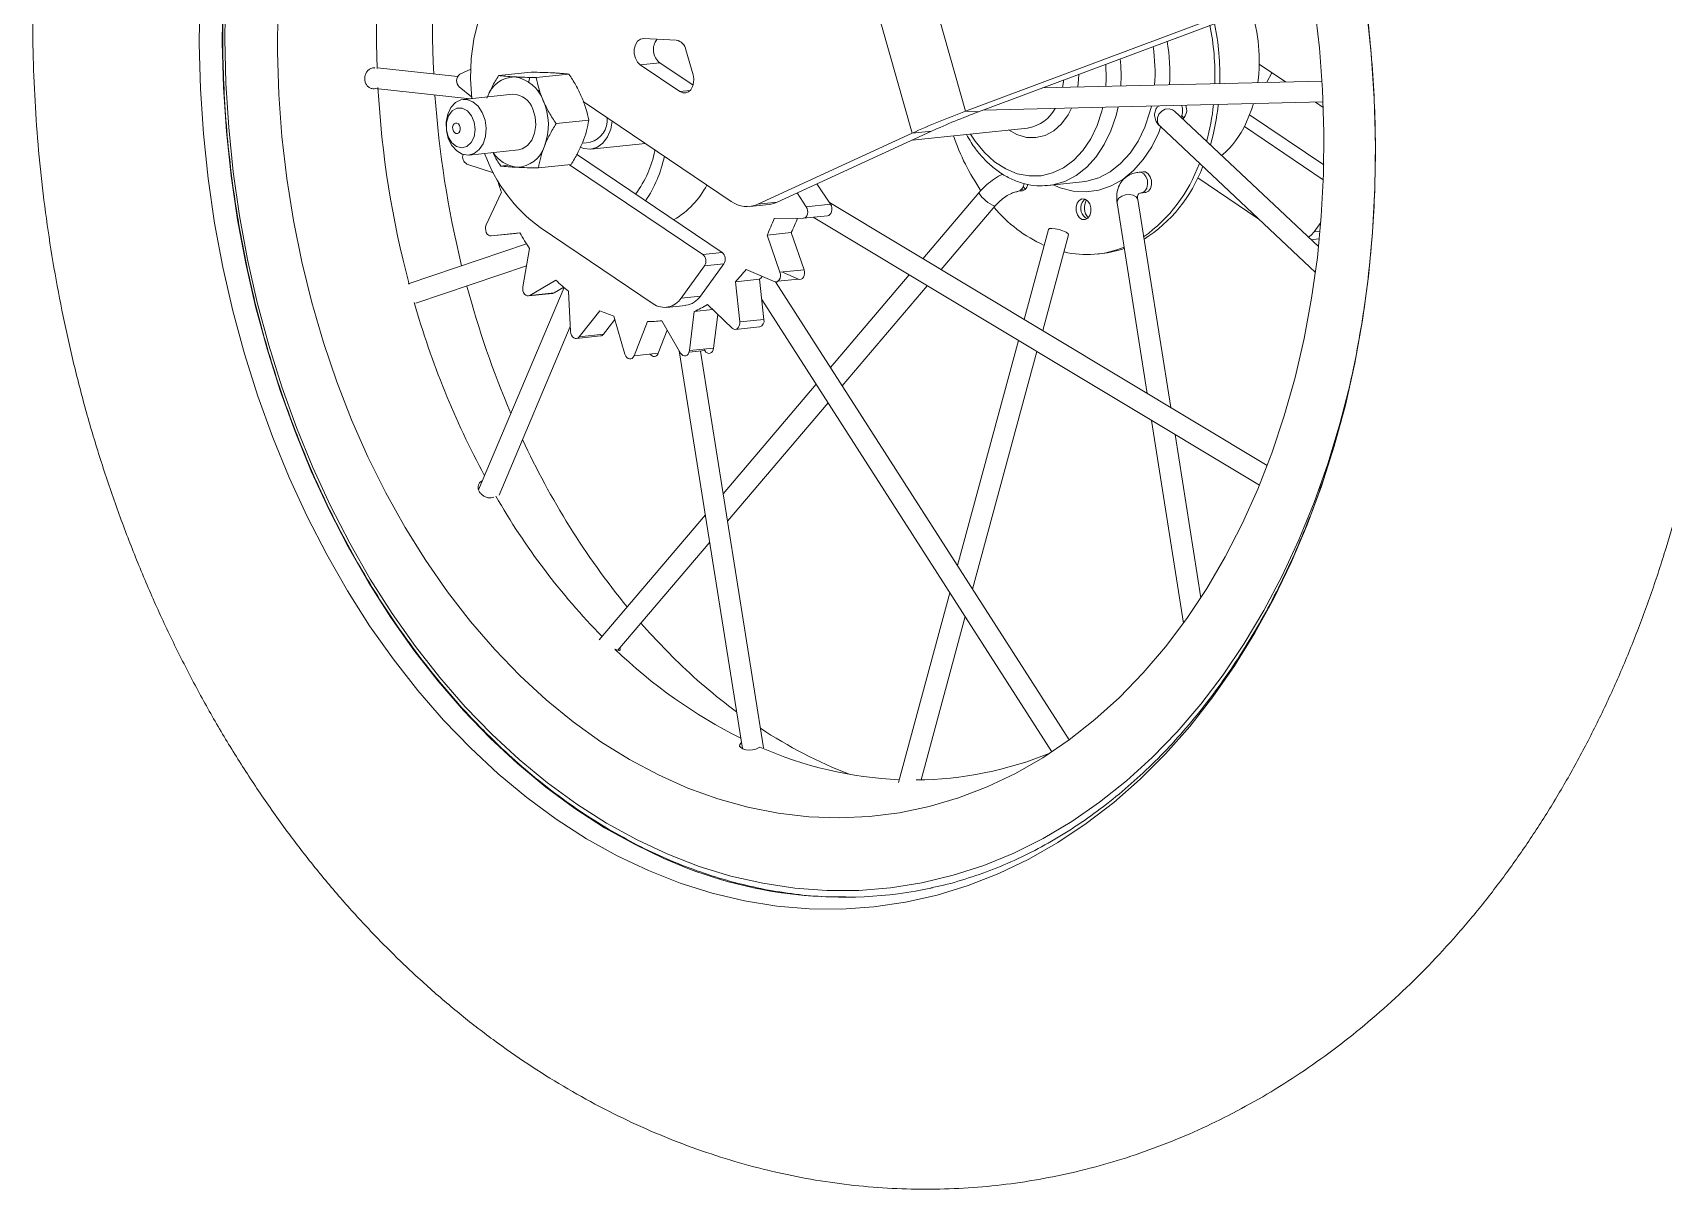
# Model space of a CAD drawing. Header units: millimetres. Extents: x -696 to 165, y -344 to 645.
# Drawn here: x -696.1 to -462.4, y -247.3 to -81.5 of the extents above; entities that cross this region are included whole.
import ezdxf

# ---------------------------------------------------------------- set-up
doc = ezdxf.new("R2010")
doc.units = ezdxf.units.MM

msp = doc.modelspace()

# ---------------------------------------------------------------- linework, layer by layer
at = {"color": 7, "linetype": 'Continuous', "lineweight": 15}
for p, q in [((-458.94, -54.05), (-562.4, -92.78)), ((-457.07, -54.13), (-560.53, -92.86)), ((-572.59, -56.85), (-562.4, -92.78)), ((-580.25, -60.01), (-570.07, -95.94)), ((-603.85, -82.6), (-608.5, -82.37)), ((-601.45, -87.57), (-602.47, -83.98)), ((-606.23, -85.85), (-609.01, -86.14)), ((-609.01, -86.14), (-603.34, -89.97)), ((-601.45, -89.07), (-606.23, -85.85)), ((-516.56, -88.58), (-520.3, -86.05)), ((-635.2, -87.79), (-646.68, -86.54)), ((-634.9, -87.48), (-633.32, -86.74)), ((-624.65, -87.19), (-629.33, -87.68)), ((-619.25, -87.46), (-623.94, -87.95)), ((-511.32, -88.45), (-551.36, -89.43)), ((-646.95, -89.53), (-633.4, -91)), ((-634.96, -89.28), (-633.2, -90.72)), ((-627.29, -90.36), (-634.4, -91.1)), ((-623.39, -89.95), (-623.65, -89.97)), ((-617.19, -91.4), (-595.98, -105.7)), ((-560.53, -92.86), (-562.4, -92.78)), ((-559.94, -92.64), (-511.16, -91.45)), ((-511.81, -112.19), (-532.47, -92.75)), ((-532.47, -92.75), (-532.47, -92.76)), ((-511.07, -100.47), (-521.68, -93.32)), ((-511.13, -92.24), (-512.26, -91.47)), ((-616.39, -94.07), (-621.08, -94.56)), ((-589.38, -105.81), (-567.29, -95.64)), ((-567.29, -95.64), (-570.07, -95.94)), ((-570.06, -96.92), (-553.53, -95.19)), ((-534.53, -94.94), (-512.25, -115.89)), ((-522.43, -94.98), (-511.13, -102.6)), ((-617.32, -97.36), (-616.19, -97.24)), ((-616.09, -98.23), (-608.28, -97.41)), ((-592.16, -106.1), (-570.07, -95.94)), ((-633.87, -100.35), (-630.07, -101.61)), ((-633.56, -99.06), (-626.46, -98.31)), ((-618.93, -100.42), (-623.61, -100.91)), ((-600.06, -113.31), (-619.16, -100.44)), ((-597.28, -113.02), (-618.16, -98.95)), ((-627.95, -100.52), (-629.01, -100.64)), ((-536.96, -101.45), (-537.53, -101.51)), ((-520.49, -108.15), (-529.13, -102.32)), ((-631.1, -109.08), (-628.92, -104.4)), ((-560.49, -104.47), (-568.52, -113.92)), ((-550.55, -103.42), (-545.69, -102.91)), ((-537.21, -104.5), (-536.65, -104.44)), ((-537.21, -104.5), (-537.18, -104.49)), ((-593.31, -106.42), (-590.53, -106.13)), ((-589.38, -105.81), (-592.16, -106.1)), ((-519.16, -143.56), (-581.91, -105.87)), ((-565.91, -115.48), (-558.21, -106.41)), ((-540.68, -105.91), (-536.35, -133.24)), ((-533, -135.25), (-537.71, -105.45)), ((-537.71, -105.46), (-537.71, -105.45)), ((-623.38, -109.45), (-607.17, -120.37)), ((-585.64, -108.12), (-582.16, -107.76)), ((-584.24, -107.97), (-520.28, -146.39)), ((-550.52, -109.72), (-554.02, -122.63)), ((-511.49, -108.72), (-512.45, -110.05)), ((-625.32, -111.79), (-642.29, -117.5)), ((-630.38, -110.66), (-626.26, -110.22)), ((-626.9, -110.29), (-626.26, -110.23)), ((-587.38, -110.17), (-590.85, -110.54)), ((-589, -115.87), (-590.85, -110.54)), ((-585.53, -115.51), (-587.38, -110.17)), ((-551.34, -124.23), (-547.62, -110.5)), ((-512.87, -111.2), (-511.78, -111.08)), ((-511.7, -111.07), (-511.78, -111.08)), ((-625.85, -117.96), (-624.87, -112.47)), ((-543.55, -113.25), (-542.86, -113.17)), ((-641.19, -120.3), (-625.32, -114.96)), ((-603.16, -119.57), (-599.82, -114.93)), ((-600.38, -119.28), (-597.04, -114.64)), ((-591.91, -116.86), (-595.38, -117.22)), ((-589.82, -117.2), (-593.86, -115.45)), ((-591.3, -122.61), (-591.91, -116.86)), ((-586.34, -116.84), (-588.65, -115.84)), ((-570.49, -116.23), (-581.77, -129.52)), ((-619.94, -118.06), (-632.18, -147.04)), ((-625.05, -119.26), (-621.58, -118.89)), ((-624.84, -119.19), (-621.11, -117)), ((-624.84, -119.19), (-621.36, -118.82)), ((-621.36, -118.82), (-619.99, -118.02)), ((-619, -124.35), (-619.32, -118.58)), ((-594.77, -122.97), (-595.38, -117.22)), ((-547.55, -182.87), (-589.64, -117.25)), ((-580.08, -132.16), (-567.88, -117.8)), ((-617.78, -125.1), (-614.81, -121.37)), ((-605.27, -120.89), (-602.49, -120.6)), ((-600.38, -119.28), (-603.16, -119.57)), ((-601.98, -127.09), (-601.28, -121.49)), ((-595.86, -123.86), (-599.4, -120.5)), ((-591.6, -119.75), (-550.02, -184.58)), ((-629.25, -147.8), (-619.04, -123.63)), ((-614.31, -124.74), (-612.64, -122.65)), ((-611.21, -127.62), (-612.79, -122.14)), ((-609.9, -127.83), (-607.98, -122.92)), ((-606.2, -122.83), (-605.93, -122.81)), ((-603.23, -127.45), (-605.93, -122.8)), ((-598.5, -126.73), (-597.91, -121.92)), ((-595.38, -124.04), (-591.91, -123.68)), ((-594.77, -122.97), (-591.3, -122.61)), ((-618.18, -125.34), (-614.7, -124.97)), ((-617.78, -125.1), (-614.31, -124.74)), ((-606.43, -127.46), (-605.14, -124.17)), ((-554.83, -125.64), (-563.57, -157.89)), ((-603.42, -127.13), (-594.37, -184.13)), ((-591.36, -184), (-600.38, -127.15)), ((-599.76, -127.08), (-599.88, -126.87)), ((-561.39, -161.3), (-552.16, -127.24)), ((-583.8, -131.91), (-597.13, -147.61)), ((-596.51, -151.52), (-582.11, -134.55)), ((-535.74, -137.1), (-531.14, -166.13)), ((-528.68, -162.52), (-532.38, -139.12)), ((-599.69, -150.62), (-614.91, -168.54)), ((-612.23, -170.02), (-599.07, -154.53)), ((-564.63, -161.8), (-572, -189)), ((-568.78, -188.61), (-562.44, -165.21))]:
    msp.add_line(p, q, dxfattribs=at)
at = {"color": 144, "linetype": 'Continuous', "lineweight": 0}
for p, q in [((-625.05, -88.7), (-624.84, -87.92)), ((-518.49, -87.27), (-519.21, -88.64)), ((-623.67, -89.94), (-623.46, -89.73)), ((-607.01, -98.27), (-606.93, -98.44)), ((-585.23, -106.48), (-586.53, -104.5)), ((-581.75, -106.12), (-583.69, -103.19)), ((-554.33, -103.93), (-554.03, -104.11)), ((-553.84, -103.96), (-554.12, -103.56)), ((-585.23, -106.48), (-581.75, -106.12)), ((-585.68, -108.12), (-589.83, -108.16)), ((-630.38, -110.66), (-626.9, -110.29)), ((-597.28, -113.02), (-600.06, -113.31)), ((-597.04, -114.64), (-599.82, -114.93)), ((-586.34, -116.84), (-589.28, -117.15)), ((-589, -115.87), (-585.53, -115.51)), ((-598.65, -121.21), (-601.28, -121.49)), ((-609.9, -127.83), (-606.43, -127.46)), ((-599.76, -127.08), (-602.03, -127.32)), ((-601.98, -127.09), (-598.5, -126.73))]:
    msp.add_line(p, q, dxfattribs=at)
at = {"color": 8, "linetype": 'Continuous', "lineweight": 15}
for p, q in [((-603.34, -89.97), (-601.87, -89.81)), ((-512.45, -110.05), (-511.59, -109.96))]:
    msp.add_line(p, q, dxfattribs=at)
at = {"color": 7, "linetype": 'Continuous', "lineweight": 15, "flags": 128}
for points in [[(-617.71, -66.97), (-619.79, -67.05), (-621.83, -67.51), (-623.78, -68.33), (-625.63, -69.5), (-627.33, -71), (-628.87, -72.81), (-630.21, -74.89), (-631.33, -77.22), (-632.22, -79.75), (-632.86, -82.44), (-633.23, -85.24), (-633.34, -88.12), (-633.17, -91.02), (-633.17, -91.02)], [(-660.96, -78.29), (-661.01, -84.32), (-660.82, -90.37), (-660.37, -96.42), (-659.67, -102.44), (-658.72, -108.43), (-657.53, -114.35), (-656.09, -120.19), (-654.42, -125.92), (-652.51, -131.54), (-650.38, -137.01), (-648.04, -142.33), (-645.48, -147.47), (-642.72, -152.42), (-639.77, -157.15), (-636.64, -161.66), (-633.34, -165.92), (-629.87, -169.93), (-626.26, -173.67)], [(-626.26, -173.67), (-622.51, -177.12), (-618.64, -180.28), (-614.66, -183.14), (-610.58, -185.68), (-606.42, -187.9), (-602.19, -189.78), (-597.9, -191.33), (-593.58, -192.54), (-589.23, -193.39), (-584.86, -193.9), (-580.51, -194.06), (-576.17, -193.87), (-571.86, -193.32), (-567.6, -192.43), (-563.41, -191.18), (-559.29, -189.6), (-555.26, -187.68), (-551.34, -185.43), (-547.53, -182.85), (-543.85, -179.97), (-540.32, -176.78), (-536.94, -173.29), (-533.73, -169.52), (-530.69, -165.49), (-527.84, -161.2), (-525.19, -156.66), (-522.74, -151.91), (-520.51, -146.94), (-518.5, -141.78), (-516.72, -136.45), (-515.17, -130.96), (-513.86, -125.33), (-512.8, -119.58), (-511.98, -113.73), (-511.42, -107.8), (-511.11, -101.81), (-511.05, -95.78), (-511.24, -89.73), (-511.69, -83.69), (-512.39, -77.66)], [(-609.01, -86.14), (-609.42, -85.74), (-609.72, -85.19), (-609.87, -84.54), (-609.87, -83.87), (-609.7, -83.25), (-609.39, -82.76), (-608.98, -82.46), (-608.5, -82.37)], [(-601.45, -87.57), (-601.35, -88.14), (-601.38, -88.72), (-601.52, -89.26), (-601.77, -89.7), (-602.11, -90.01), (-602.51, -90.16), (-602.93, -90.15), (-603.34, -89.97)], [(-634.71, -91.16), (-633.86, -91.12), (-633.02, -91.42), (-632.26, -92.06), (-631.66, -92.96), (-631.26, -94.05), (-631.1, -95.23), (-631.2, -96.4), (-631.55, -97.45), (-632.11, -98.29), (-632.84, -98.85), (-633.67, -99.07), (-634.53, -98.93), (-635.33, -98.46), (-636.02, -97.68), (-636.53, -96.68), (-636.81, -95.53), (-636.84, -94.34), (-636.61, -93.22), (-636.15, -92.26), (-635.5, -91.55), (-634.71, -91.16)], [(-522.21, -94.52), (-521.36, -92.43), (-521.13, -91.69)], [(-635.51, -94.48), (-635.7, -94.59), (-635.84, -94.8), (-635.91, -95.07), (-635.9, -95.37), (-635.8, -95.64), (-635.64, -95.85), (-635.44, -95.97), (-635.23, -95.97), (-635.04, -95.86), (-634.9, -95.65), (-634.83, -95.38), (-634.84, -95.09), (-634.94, -94.81), (-635.09, -94.6), (-635.3, -94.49), (-635.51, -94.48)], [(-553.53, -95.19), (-553.4, -95.17), (-553.33, -95.16)], [(-585.68, -108.12), (-585.49, -108.08), (-585.31, -107.97), (-585.16, -107.78), (-585.07, -107.54), (-585.02, -107.27), (-585.04, -106.99), (-585.11, -106.72), (-585.23, -106.48)], [(-581.75, -106.12), (-581.63, -106.36), (-581.56, -106.63), (-581.55, -106.91), (-581.59, -107.18), (-581.69, -107.42), (-581.83, -107.6), (-582.01, -107.72), (-582.16, -107.76)], [(-513.24, -110.85), (-512.86, -110.52), (-512.45, -110.05)], [(-591.91, -116.86), (-591.71, -116.65), (-591.53, -116.46)], [(-625.85, -117.96), (-625.87, -118.24), (-625.84, -118.52), (-625.74, -118.78), (-625.6, -119), (-625.43, -119.16), (-625.23, -119.25), (-625.03, -119.26), (-624.84, -119.19)], [(-621.36, -118.82), (-621.55, -118.89), (-621.58, -118.89)], [(-595.86, -123.86), (-595.68, -123.99), (-595.47, -124.05), (-595.27, -124.02), (-595.09, -123.92), (-594.94, -123.75), (-594.83, -123.52), (-594.77, -123.26), (-594.77, -122.97)], [(-619, -124.35), (-618.96, -124.63), (-618.86, -124.88), (-618.72, -125.1), (-618.54, -125.25), (-618.34, -125.33), (-618.14, -125.33), (-617.94, -125.25), (-617.78, -125.1)], [(-608.94, -166.14), (-607.63, -167.6), (-604.02, -171.34)]]:
    msp.add_lwpolyline(points, dxfattribs=at)
at = {"color": 8, "linetype": 'Continuous', "lineweight": 15, "flags": 128}
for points in [[(-672.15, -76.7), (-672.24, -83.12), (-672.06, -89.56), (-671.63, -96), (-670.95, -102.42), (-670.02, -108.81), (-668.83, -115.14), (-667.4, -121.4), (-665.73, -127.56), (-663.83, -133.6), (-661.69, -139.52), (-659.33, -145.29), (-656.75, -150.88), (-653.96, -156.3), (-650.97, -161.51), (-647.8, -166.51), (-644.44, -171.28), (-640.9, -175.8), (-637.21, -180.06), (-633.37, -184.04), (-629.39, -187.74), (-625.28, -191.15), (-621.06, -194.25), (-616.74, -197.04), (-612.33, -199.49), (-607.85, -201.62), (-603.31, -203.41), (-598.72, -204.86), (-594.1, -205.96), (-589.46, -206.7), (-584.81, -207.1), (-580.17, -207.13), (-575.56, -206.82), (-570.99, -206.15), (-566.47, -205.12), (-562.01, -203.75), (-557.63, -202.04), (-553.34, -199.98), (-549.16, -197.59), (-545.1, -194.88), (-541.16, -191.84), (-537.37, -188.5), (-533.73, -184.86), (-530.26, -180.94), (-526.96, -176.73), (-523.85, -172.27), (-520.93, -167.55), (-518.21, -162.6), (-515.71, -157.44), (-513.43, -152.06), (-511.37, -146.5), (-509.55, -140.77), (-507.96, -134.89), (-506.61, -128.87), (-505.52, -122.73), (-504.67, -116.49), (-504.08, -110.18), (-503.74, -103.8), (-503.66, -97.38), (-503.83, -90.94), (-504.26, -84.5), (-504.94, -78.08)], [(-668.83, -76.64), (-668.92, -82.97), (-668.75, -89.33), (-668.32, -95.69), (-667.65, -102.04), (-666.73, -108.34), (-665.56, -114.59), (-664.15, -120.77), (-662.5, -126.85), (-660.61, -132.82), (-658.5, -138.66), (-656.17, -144.36), (-653.62, -149.89), (-650.87, -155.23), (-647.92, -160.38), (-644.78, -165.32), (-641.46, -170.02), (-637.98, -174.48), (-634.33, -178.69), (-630.54, -182.63), (-626.6, -186.28), (-622.55, -189.65), (-618.38, -192.71), (-614.12, -195.46), (-609.76, -197.89), (-605.62, -199.87)], [(-668.44, -76.06), (-668.55, -82.39), (-668.4, -88.75), (-668, -95.11), (-667.35, -101.46), (-666.45, -107.77), (-665.29, -114.03), (-663.9, -120.21), (-662.26, -126.3), (-660.39, -132.27), (-658.28, -138.12), (-655.95, -143.82), (-653.41, -149.35), (-650.66, -154.7), (-647.71, -159.85), (-644.57, -164.78), (-641.24, -169.48), (-637.75, -173.94), (-634.1, -178.13), (-630.3, -182.06)], [(-542.28, -89.2), (-542.23, -88.18), (-542.29, -86.03)], [(-548.48, -89.36), (-548.37, -88.57), (-548.34, -88.3)], [(-546.18, -87.49), (-546.21, -88.22), (-546.32, -89.3)], [(-561.71, -96.05), (-561.03, -97.08), (-559.7, -98.69), (-558.23, -100.03), (-556.64, -101.05), (-554.98, -101.73), (-553.28, -102.05), (-551.58, -102.02), (-549.92, -101.63), (-548.34, -100.88), (-546.88, -99.8), (-545.57, -98.41), (-544.45, -96.74), (-543.53, -94.84), (-542.85, -92.75), (-542.72, -92.22)], [(-547.19, -92.33), (-547.7, -93.29), (-548.63, -94.58), (-549.74, -95.57), (-550.98, -96.24), (-552.31, -96.57), (-553.68, -96.54), (-555.03, -96.14), (-556.23, -95.47)], [(-540.54, -92.16), (-540.83, -93.39), (-541.56, -95.58), (-542.52, -97.57), (-543.68, -99.32), (-545.03, -100.8), (-546.54, -101.98), (-548.17, -102.83), (-549.89, -103.33), (-550.98, -103.46)], [(-545.69, -102.91), (-545.02, -102.82), (-543.31, -102.32), (-541.68, -101.47), (-540.17, -100.29), (-538.82, -98.81), (-537.65, -97.06), (-536.7, -95.07), (-535.97, -92.88), (-535.76, -92.05)], [(-532.47, -92.75), (-532.72, -92.57), (-533.23, -92.42), (-533.78, -92.49), (-534.29, -92.77), (-534.68, -93.21), (-534.89, -93.74), (-534.89, -94.29), (-534.67, -94.77), (-534.53, -94.94)], [(-531.12, -93.76), (-531.16, -93.71), (-531.4, -93.37)], [(-534.39, -94.94), (-534.72, -95.81), (-535.72, -97.88), (-536.92, -99.71), (-538.31, -101.28), (-539.86, -102.55), (-541.53, -103.49), (-543.3, -104.09), (-545.13, -104.34), (-546.99, -104.23), (-548.83, -103.76), (-549.84, -103.35)], [(-537.18, -104.49), (-537.05, -104.46), (-536.68, -104.22), (-536.42, -103.8), (-536.3, -103.25), (-536.34, -102.67), (-536.54, -102.14), (-536.86, -101.74), (-537.27, -101.53), (-537.53, -101.51)], [(-537.71, -105.45), (-537.74, -105.36), (-537.96, -105.04), (-538.36, -104.81), (-538.9, -104.72), (-539.48, -104.77), (-540.02, -104.96), (-540.43, -105.26), (-540.66, -105.63), (-540.68, -105.91)], [(-630.3, -182.06), (-626.36, -185.7), (-622.29, -189.04), (-618.12, -192.08), (-613.84, -194.81), (-609.48, -197.21), (-605.05, -199.27), (-600.56, -201.01), (-596.02, -202.39), (-591.46, -203.43), (-586.87, -204.12), (-582.28, -204.46), (-577.71, -204.44), (-573.16, -204.07), (-568.65, -203.35), (-564.19, -202.28), (-559.8, -200.86), (-555.5, -199.1), (-551.28, -197), (-547.18, -194.57), (-543.19, -191.82), (-539.34, -188.75), (-535.63, -185.38), (-532.08, -181.71), (-528.69, -177.76), (-525.48, -173.54), (-522.46, -169.06), (-519.63, -164.34), (-517.01, -159.39), (-514.61, -154.22), (-512.42, -148.85), (-510.46, -143.3), (-508.74, -137.59), (-507.25, -131.73), (-506.54, -128.46)]]:
    msp.add_lwpolyline(points, dxfattribs=at)
at = {"color": 144, "linetype": 'Continuous', "lineweight": 0, "flags": 128}
for points in [[(-635.29, -92.34), (-634.53, -92.34), (-633.8, -92.72), (-633.2, -93.43), (-632.81, -94.37), (-632.69, -95.42), (-632.84, -96.44), (-633.26, -97.28), (-633.87, -97.84), (-634.61, -98.03), (-635.36, -97.84), (-636.04, -97.29), (-636.54, -96.45), (-636.8, -95.43), (-636.79, -94.38), (-636.5, -93.44), (-635.97, -92.72), (-635.29, -92.34)], [(-626.46, -98.31), (-625.93, -98.19), (-625.17, -97.71), (-624.57, -96.93), (-624.16, -95.93), (-624, -94.78), (-624.09, -93.59), (-624.43, -92.47)], [(-617.59, -97.94), (-617.15, -98.12), (-616.17, -98.24), (-615.23, -97.99), (-614.38, -97.38), (-613.7, -96.47), (-613.24, -95.33), (-613.04, -94.2)], [(-536.65, -104.44), (-536.57, -104.43), (-536.18, -104.23), (-535.89, -103.84), (-535.74, -103.31), (-535.75, -102.72), (-535.92, -102.18), (-536.22, -101.74), (-536.62, -101.49), (-536.96, -101.45)], [(-546.39, -105.95), (-546.55, -106.48), (-546.54, -107.06), (-546.37, -107.61), (-546.06, -108.04), (-545.67, -108.29), (-545.25, -108.32), (-544.86, -108.12), (-544.57, -107.73), (-544.42, -107.2), (-544.43, -106.62), (-544.6, -106.07), (-544.9, -105.64), (-545.3, -105.39), (-545.72, -105.36), (-546.1, -105.56), (-546.39, -105.95)], [(-545.28, -105.39), (-545.41, -105.49), (-545.7, -105.88)], [(-631.1, -109.08), (-631.18, -109.33), (-631.2, -109.61), (-631.17, -109.89), (-631.08, -110.15), (-630.95, -110.38), (-630.78, -110.54), (-630.58, -110.64), (-630.38, -110.66)], [(-547.62, -110.5), (-547.62, -110.5), (-547.7, -110.33), (-547.99, -110.12), (-548.45, -109.92), (-549, -109.74), (-549.56, -109.62), (-550.04, -109.58), (-550.38, -109.61), (-550.52, -109.72)], [(-589.82, -117.2), (-589.61, -117.25), (-589.41, -117.21), (-589.23, -117.11), (-589.09, -116.93), (-588.98, -116.69), (-588.93, -116.43), (-588.94, -116.15), (-589, -115.87)], [(-585.53, -115.51), (-585.46, -115.78), (-585.46, -116.06), (-585.51, -116.33), (-585.61, -116.56), (-585.76, -116.74), (-585.94, -116.85), (-586.14, -116.88), (-586.34, -116.84)], [(-611.21, -127.62), (-611.1, -127.87), (-610.96, -128.08), (-610.77, -128.22), (-610.57, -128.29), (-610.37, -128.29), (-610.18, -128.2), (-610.02, -128.04), (-609.9, -127.83)], [(-603.23, -127.45), (-603.08, -127.65), (-602.9, -127.79), (-602.7, -127.85), (-602.5, -127.84), (-602.31, -127.74), (-602.15, -127.58), (-602.04, -127.36), (-601.98, -127.09)], [(-598.5, -126.73), (-598.56, -126.99), (-598.68, -127.21), (-598.83, -127.38), (-599.02, -127.47), (-599.22, -127.49), (-599.42, -127.42), (-599.61, -127.29), (-599.76, -127.08)], [(-594.51, -183.28), (-594.58, -183.32), (-594.77, -183.54), (-594.78, -183.78), (-594.62, -183.99), (-594.31, -184.17), (-593.89, -184.29), (-593.41, -184.33), (-592.91, -184.3), (-592.45, -184.2), (-592.08, -184.04), (-591.89, -183.9), (-591.89, -183.9)]]:
    msp.add_lwpolyline(points, dxfattribs=at)
at = {"color": 7, "linetype": 'Continuous', "lineweight": 15}
for centre, radius, start, end in [((-513.19, -81.8), 133.64, 169.9835, 182.0847), ((-497.89, -80.39), 140.9, 171.9836, 182.8583), ((-543.68, -85.61), 23.38, 352.4659, 18.3565), ((-564.94, -87.84), 38.29, 358.5246, 11.131), ((-564.24, -87.76), 38.29, 358.4401, 11.3974), ((-604.74, -83.97), 2.4, 141.066, 231.7139), ((-634.2, -88.41), 1.15, 126.9499, 229.2466), ((-507.99, -81.87), 138.82, 183.1086, 194.9058), ((-493.95, -80.41), 144.84, 183.9777, 193.7847), ((-522.5, -200.43), 114.81, 110.338, 114.4746), ((-525.32, -187.85), 101.3, 110.338, 114.4746), ((-561.13, -88.15), 34.47, 344.9436, 353.8719), ((-560.27, -88.1), 34.3, 343.9129, 353.7881), ((-534.57, -88.8), 13.62, 310.6714, 335.1689), ((-626.82, -96.56), 4.25, 271.457, 343.414), ((-533.14, -85.69), 32.76, 198.8922, 214.3379), ((-633.34, -99.34), 1.14, 160.8819, 242.718), ((-610.03, -91.19), 22.62, 199.725, 233.8461), ((-621.98, -95.47), 15.34, 323.4128, 348.8168), ((-622.79, -95.71), 17.58, 325.6893, 348.4161), ((-549.91, -92.61), 22.37, 305.6462, 340.0268), ((-548.2, -93.32), 21.13, 302.5933, 339.3316), ((-593.72, -102.6), 3.84, 233.94, 294.0044), ((-590.92, -102.49), 3.66, 276.0595, 294.8822), ((-542.6, -93.22), 20.63, 220.1849, 245.5607), ((-619.16, -97.01), 31.38, 334.4546, 339.1826), ((-615.58, -96.69), 31.26, 334.4502, 338.5321), ((-545.05, -98.99), 14.33, 256.9501, 292.0398), ((-544.35, -99.03), 14.22, 276.0136, 289.3147), ((-612.13, -101.3), 23.11, 316.4442, 322.2422), ((-503, -82.84), 135.46, 194.9695, 203.1448), ((-520.97, -85.75), 125.28, 195.9568, 208.2411), ((-607.28, -104.7), 18.29, 245.6812, 252.4576), ((-605.55, -118.07), 2.82, 234.7728, 327.9294), ((-602.9, -117.6), 3.02, 277.7693, 326.4076), ((-607.84, -107.27), 15.65, 269.4855, 277.0059), ((-592.15, -122.83), 0.882, 286.219, 14.6322), ((-614.77, -124.4), 0.58, 276.9356, 323.9411), ((-524, -92.92), 112.16, 204.7197, 219.2097), ((-543.53, -98.61), 99.3, 209.7781, 224.3827), ((-561.88, -117.24), 73.13, 226.0319, 243.4111), ((-546.13, -112.35), 82.65, 225.5392, 233.5712), ((-554.64, -124.92), 67.45, 236.5774, 248.7659), ((-569.41, -132.94), 55.7, 246.1953, 267.4524), ((-569.89, -136.83), 51.79, 270.4698, 292.2018), ((-579.92, -143.15), 62.27, 245.6231, 281.8268)]:
    msp.add_arc(centre, radius, start, end, dxfattribs=at)
at = {"color": 144, "linetype": 'Continuous', "lineweight": 0}
for centre, radius, start, end in [((-604.15, -84.28), 1.71, 10.2246, 79.924), ((-626.94, -92.07), 4.21, 91.3013, 161.6106), ((-627.78, -92.95), 5.14, 18.6617, 81.6498), ((-627.3, -93.36), 3, 17.2774, 89.8302), ((-630.86, -94.74), 8.67, 339.4652, 23.3764), ((-533.15, -92.69), 1.87, 329.5885, 23.4245), ((-532.39, -92.62), 1.69, 311.7246, 24.2982), ((-617.11, -93.98), 3.38, 285.7528, 4.1671), ((-626.13, -96.1), 4.75, 213.1014, 262.8886), ((-591.22, -90.96), 40.01, 197.0572, 199.6167), ((-610.42, -97.66), 12.35, 300.381, 332.5377), ((-555.25, -103.1), 1.23, 285.6337, 358.1197), ((-554.51, -103.18), 1.03, 262.096, 356.1448), ((-544.16, -106.69), 1.74, 152.3359, 241.5025), ((-543.17, -106.6), 2.2, 150.0814, 221.8934), ((-597.34, -93.86), 33.23, 209.5032, 214.0538), ((-600.84, -114.26), 1.23, 326.8378, 50.639), ((-598.06, -113.97), 1.23, 326.8378, 50.639), ((-603.81, -99.25), 24.78, 225.7386, 231.2722), ((-608.44, -105.68), 17.35, 294.3695, 301.3879), ((-607.03, -127.3), 0.623, 207.5881, 344.3866)]:
    msp.add_arc(centre, radius, start, end, dxfattribs=at)
at = {"color": 8, "linetype": 'Continuous', "lineweight": 15}
for centre, radius, start, end in [((-558.73, -87.19), 23.49, 355.5011, 9.0423), ((-558.74, -87.19), 25.62, 355.9876, 9.9954), ((-563.57, -87.71), 23.46, 356.4682, 5.9861), ((-554.4, -89.79), 5.48, 281.3253, 331.7663), ((-556.34, -101.89), 4.89, 211.7849, 247.5358)]:
    msp.add_arc(centre, radius, start, end, dxfattribs=at)
at = {"color": 7, "linetype": 'Continuous', "lineweight": 15}
for points, knots in [([(-605.86, 66.34), (-606.94, 66.04), (-609.76, 65.26), (-614.28, 63.72), (-619.4, 61.68), (-624.42, 59.33), (-629.34, 56.69), (-634.15, 53.75), (-638.85, 50.53), (-643.42, 47.02), (-647.86, 43.23), (-652.15, 39.17), (-656.29, 34.85), (-660.26, 30.28), (-664.06, 25.45), (-667.68, 20.39), (-671.11, 15.11), (-674.34, 9.61), (-677.37, 3.91), (-680.18, -1.98), (-682.78, -8.04), (-685.16, -14.27), (-687.32, -20.65), (-689.24, -27.16), (-690.93, -33.79), (-692.39, -40.53), (-693.61, -47.36), (-694.59, -54.27), (-695.33, -61.25), (-695.83, -68.28), (-696.09, -75.35), (-696.11, -82.45), (-695.89, -89.55), (-695.43, -96.66), (-694.73, -103.75), (-693.79, -110.81), (-692.62, -117.83), (-691.21, -124.79), (-689.57, -131.69), (-687.7, -138.5), (-685.6, -145.22), (-683.28, -151.82), (-680.74, -158.31), (-677.99, -164.67), (-675.02, -170.87), (-671.85, -176.92), (-668.48, -182.79), (-664.9, -188.48), (-661.14, -193.98), (-657.2, -199.26), (-653.08, -204.32), (-648.79, -209.14), (-644.34, -213.72), (-639.74, -218.04), (-635, -222.1), (-630.14, -225.88), (-625.15, -229.37), (-620.06, -232.56), (-614.88, -235.46), (-609.61, -238.04), (-604.28, -240.32), (-598.89, -242.27), (-593.46, -243.91), (-588, -245.23), (-582.52, -246.23), (-577.04, -246.91), (-571.55, -247.27), (-566.09, -247.31), (-560.65, -247.04), (-555.24, -246.44), (-549.88, -245.54), (-544.57, -244.33), (-539.33, -242.8), (-534.16, -240.98), (-529.07, -238.85), (-524.08, -236.42), (-519.18, -233.7), (-514.4, -230.68), (-509.73, -227.38), (-505.2, -223.8), (-500.8, -219.94), (-496.55, -215.81), (-492.45, -211.42), (-488.53, -206.78), (-484.77, -201.89), (-481.21, -196.77), (-477.83, -191.42), (-474.65, -185.87), (-471.68, -180.12), (-468.92, -174.18), (-466.38, -168.07), (-464.06, -161.8), (-461.97, -155.39), (-460.11, -148.84), (-458.48, -142.18), (-457.08, -135.42), (-455.93, -128.56), (-455.01, -121.63), (-454.33, -114.64), (-453.9, -107.59), (-453.7, -100.52), (-453.75, -93.42), (-454.03, -86.31), (-454.56, -79.21), (-455.32, -72.12), (-456.33, -65.07), (-457.34, -59.23), (-458.09, -55.76), (-458.34, -54.61)], [0, 0, 0, 0, 0.005568, 0.014664, 0.023775, 0.032915, 0.042089, 0.051302, 0.060558, 0.069859, 0.079206, 0.088599, 0.098037, 0.107516, 0.117035, 0.126588, 0.136171, 0.14578, 0.155411, 0.165058, 0.174718, 0.184388, 0.194064, 0.203744, 0.213426, 0.223109, 0.23279, 0.242469, 0.252147, 0.261823, 0.271497, 0.281169, 0.290841, 0.300512, 0.310183, 0.319856, 0.32953, 0.339206, 0.348885, 0.358568, 0.368254, 0.377945, 0.387641, 0.397342, 0.407048, 0.416757, 0.42647, 0.436185, 0.445899, 0.45561, 0.465315, 0.475011, 0.484693, 0.494358, 0.503999, 0.513613, 0.523193, 0.532735, 0.542235, 0.55169, 0.561096, 0.570453, 0.579761, 0.589021, 0.598236, 0.607411, 0.616551, 0.625662, 0.634752, 0.643828, 0.652898, 0.661968, 0.671047, 0.680142, 0.68926, 0.698408, 0.707592, 0.716817, 0.726084, 0.735398, 0.744757, 0.754163, 0.763612, 0.773102, 0.78263, 0.792192, 0.801783, 0.811398, 0.821033, 0.830684, 0.840347, 0.850019, 0.859697, 0.869378, 0.87906, 0.888742, 0.898423, 0.908102, 0.917779, 0.927454, 0.937128, 0.9468, 0.956471, 0.966142, 0.975814, 0.985487, 0.995161, 1, 1, 1, 1]), ([(-605.18, 23.8), (-606.56, 23.44), (-609.36, 22.71), (-613.48, 21.22), (-617.55, 19.45), (-621.53, 17.37), (-625.42, 14.99), (-629.2, 12.33), (-632.85, 9.4), (-636.38, 6.18), (-639.77, 2.71), (-643.01, -1.02), (-646.09, -4.99), (-649, -9.19), (-651.74, -13.62), (-654.3, -18.25), (-656.67, -23.08), (-658.85, -28.09), (-660.82, -33.27), (-662.59, -38.61), (-664.15, -44.08), (-665.49, -49.68), (-666.61, -55.39), (-667.52, -61.2), (-668.19, -67.08), (-668.64, -73.02), (-668.86, -79.01), (-668.86, -85.04), (-668.63, -91.07), (-668.17, -97.1), (-667.48, -103.11), (-666.57, -109.09), (-665.44, -115.01), (-664.09, -120.87), (-662.52, -126.64), (-660.75, -132.31), (-658.77, -137.87), (-656.58, -143.3), (-654.21, -148.58), (-651.64, -153.7), (-648.9, -158.65), (-645.97, -163.41), (-642.89, -167.97), (-639.64, -172.31), (-636.25, -176.43), (-633.12, -179.89), (-631.1, -181.9), (-630.3, -182.7)], [0, 0, 0, 0, 0.021906, 0.044229, 0.066558, 0.088894, 0.111241, 0.133597, 0.155962, 0.178338, 0.200722, 0.223114, 0.245512, 0.267916, 0.290324, 0.312735, 0.335149, 0.357565, 0.379981, 0.402399, 0.424816, 0.447233, 0.46965, 0.492067, 0.514483, 0.536899, 0.559315, 0.58173, 0.604145, 0.62656, 0.648975, 0.67139, 0.693805, 0.716221, 0.738638, 0.761054, 0.783472, 0.80589, 0.82831, 0.85073, 0.87315, 0.895572, 0.917993, 0.940415, 0.962836, 0.985256, 1, 1, 1, 1]), ([(-505.79, -72.37), (-505.54, -73.94), (-504.98, -77.5), (-504.36, -83.09), (-503.9, -89.11), (-503.66, -95.14), (-503.65, -101.15), (-503.86, -107.13), (-504.3, -113.06), (-504.95, -118.92), (-505.83, -124.71), (-506.93, -130.4), (-508.23, -135.98), (-509.75, -141.44), (-511.47, -146.75), (-513.4, -151.91), (-515.52, -156.89), (-517.82, -161.7), (-520.31, -166.3), (-522.97, -170.7), (-525.8, -174.88), (-528.79, -178.83), (-531.93, -182.54), (-535.21, -185.99), (-538.63, -189.19), (-542.17, -192.13), (-545.82, -194.79), (-549.59, -197.17), (-553.45, -199.26), (-557.4, -201.06), (-561.44, -202.54), (-564.77, -203.56), (-566.77, -203.97), (-567.39, -204.09)], [0, 0, 0, 0, 0.026124, 0.059123, 0.092122, 0.12512, 0.158115, 0.191108, 0.224096, 0.257081, 0.29006, 0.323035, 0.356004, 0.388969, 0.421929, 0.454886, 0.487841, 0.520797, 0.553755, 0.586718, 0.619693, 0.652683, 0.685695, 0.718737, 0.751817, 0.784943, 0.818124, 0.851368, 0.884682, 0.918069, 0.95153, 0.985062, 1, 1, 1, 1]), ([(-647.06, -86.6), (-647.1, -86.59), (-647.28, -86.54), (-647.62, -86.64), (-648.02, -86.88), (-648.33, -87.28), (-648.5, -87.75), (-648.53, -88.27), (-648.41, -88.75), (-648.15, -89.16), (-647.79, -89.45), (-647.37, -89.6), (-647.09, -89.55), (-646.95, -89.53)], [0, 0, 0, 0, 0.026542, 0.126661, 0.22675, 0.325931, 0.423781, 0.520444, 0.61648, 0.712625, 0.80957, 0.907761, 1, 1, 1, 1]), ([(-534.75, -92.02), (-534.85, -92.13), (-535.11, -92.39), (-535.33, -93.04), (-535.29, -93.78), (-534.99, -94.45), (-534.69, -94.76), (-534.53, -94.94)], [0, 0, 0, 0, 0.132878, 0.342313, 0.56019, 0.758793, 1, 1, 1, 1]), ([(-622.75, -97.78), (-622.86, -98.05), (-622.96, -98.32), (-623.13, -98.85), (-623.21, -99.11), (-623.42, -99.89), (-623.53, -100.4), (-623.61, -100.91)], [0, 0, 0, 0, 0.25, 0.25, 0.5, 0.5, 1, 1, 1, 1]), ([(-562.26, -96.11), (-562.04, -96.51), (-561.47, -97.55), (-560.34, -99.02), (-558.91, -100.5), (-557.34, -101.71), (-555.67, -102.63), (-553.94, -103.22), (-552.26, -103.51), (-551.18, -103.45), (-550.68, -103.42)], [0, 0, 0, 0, 0.0838649, 0.2191045, 0.3543273, 0.489246, 0.6234429, 0.7564658, 0.8880342, 1, 1, 1, 1]), ([(-623.61, -100.91), (-624.18, -100.9), (-624.72, -100.89), (-625.76, -100.86), (-626.25, -100.84), (-626.71, -100.81)], [0, 0, 0, 0, 0.5, 0.5, 1, 1, 1, 1]), ([(-557.05, -101.81), (-557.06, -101.82), (-557.47, -101.96), (-558.27, -102.46), (-559.37, -103.29), (-560.1, -104.01), (-560.44, -104.41), (-560.49, -104.47)], [0, 0, 0, 0, 0.010061, 0.329329, 0.64669, 0.945934, 1, 1, 1, 1]), ([(-537.53, -101.51), (-537.76, -101.55), (-538.32, -101.64), (-539.17, -102.01), (-539.96, -102.69), (-540.5, -103.59), (-540.75, -104.61), (-540.75, -105.4), (-540.69, -105.85), (-540.68, -105.91)], [0, 0, 0, 0, 0.1138945, 0.2778272, 0.4548935, 0.6232487, 0.7892837, 0.9681523, 1, 1, 1, 1]), ([(-558.21, -106.41), (-558.09, -106.27), (-557.73, -105.87), (-557.05, -105.27), (-556.22, -104.72), (-555.46, -104.38), (-555.1, -104.32), (-554.93, -104.29)], [0, 0, 0, 0, 0.117562, 0.347005, 0.574905, 0.79708, 1, 1, 1, 1]), ([(-537.71, -105.45), (-537.73, -105.35), (-537.76, -105.06), (-537.7, -104.76), (-537.61, -104.64), (-537.53, -104.55), (-537.29, -104.51), (-537.21, -104.5)], [0, 0, 0, 0, 0.114679, 0.336539, 0.570944, 0.870198, 1, 1, 1, 1]), ([(-630.3, -182.7), (-629.65, -183.33), (-627.77, -185.14), (-624.56, -187.94), (-620.65, -191.01), (-616.64, -193.8), (-612.54, -196.3), (-608.37, -198.52), (-604.14, -200.43), (-599.85, -202.05), (-595.53, -203.35), (-591.18, -204.35), (-586.81, -205.03), (-582.93, -205.39), (-580.52, -205.39), (-579.56, -205.39)], [0, 0, 0, 0, 0.043352, 0.125518, 0.20768, 0.289825, 0.371947, 0.454043, 0.536106, 0.618135, 0.700127, 0.78208, 0.863995, 0.945877, 1, 1, 1, 1])]:
    msp.add_open_spline(points, degree=3, knots=knots, dxfattribs=at)
at = {"color": 144, "linetype": 'Continuous', "lineweight": 0}
for points, knots in [([(-631, -90.89), (-630.89, -90.62), (-630.78, -90.35), (-630.52, -89.81), (-630.39, -89.54), (-629.97, -88.74), (-629.66, -88.21), (-629.33, -87.68)], [0, 0, 0, 0, 0.25, 0.25, 0.5, 0.5, 1, 1, 1, 1]), ([(-629.33, -87.68), (-629.01, -87.71), (-628.67, -87.75), (-627.91, -87.81), (-627.5, -87.83), (-627.04, -87.86)], [0, 0, 0, 0, 0.5, 0.5, 1, 1, 1, 1]), ([(-627.04, -87.86), (-626.81, -87.87), (-626.57, -87.88), (-626.08, -87.9), (-625.82, -87.91), (-625.04, -87.93), (-624.5, -87.94), (-623.94, -87.95)], [0, 0, 0, 0, 0.25, 0.25, 0.5, 0.5, 1, 1, 1, 1]), ([(-624.65, -87.19), (-624.08, -87.2), (-623.54, -87.21), (-622.5, -87.24), (-622.01, -87.26), (-621.55, -87.28)], [0, 0, 0, 0, 0.5, 0.5, 1, 1, 1, 1]), ([(-622.91, -91.3), (-623.15, -90.74), (-623.36, -90.17), (-623.69, -89.05), (-623.83, -88.5), (-623.94, -87.95)], [0, 0, 0, 0, 0.5, 0.5, 1, 1, 1, 1]), ([(-621.55, -87.28), (-621.32, -87.29), (-621.1, -87.31), (-620.68, -87.33), (-620.48, -87.35), (-619.91, -87.39), (-619.57, -87.42), (-619.25, -87.46)], [0, 0, 0, 0, 0.25, 0.25, 0.5, 0.5, 1, 1, 1, 1]), ([(-617.42, -90.72), (-617.66, -90.16), (-617.95, -89.6), (-618.56, -88.51), (-618.9, -87.98), (-619.25, -87.46)], [0, 0, 0, 0, 0.5, 0.5, 1, 1, 1, 1]), ([(-616.39, -94.07), (-616.5, -93.52), (-616.64, -92.96), (-616.98, -91.84), (-617.18, -91.28), (-617.42, -90.72)], [0, 0, 0, 0, 0.5, 0.5, 1, 1, 1, 1]), ([(-621.08, -94.56), (-621.43, -94.04), (-621.77, -93.5), (-622.39, -92.41), (-622.67, -91.86), (-622.91, -91.3)], [0, 0, 0, 0, 0.5, 0.5, 1, 1, 1, 1]), ([(-621.08, -94.56), (-621.41, -95.1), (-621.72, -95.63), (-622.28, -96.7), (-622.53, -97.24), (-622.75, -97.78)], [0, 0, 0, 0, 0.5, 0.5, 1, 1, 1, 1]), ([(-616.39, -94.07), (-616.48, -94.58), (-616.59, -95.09), (-616.87, -96.13), (-617.04, -96.66), (-617.26, -97.2)], [0, 0, 0, 0, 0.5, 0.5, 1, 1, 1, 1]), ([(-617.26, -97.2), (-617.37, -97.47), (-617.48, -97.74), (-617.74, -98.28), (-617.87, -98.55), (-618.29, -99.35), (-618.6, -99.89), (-618.93, -100.42)], [0, 0, 0, 0, 0.25, 0.25, 0.5, 0.5, 1, 1, 1, 1]), ([(-629.01, -100.64), (-629.19, -100.37), (-629.62, -99.74), (-629.95, -99.08), (-630.13, -98.7)], [0, 0, 0, 0, 0.431416, 1, 1, 1, 1]), ([(-626.71, -100.81), (-626.94, -100.8), (-627.16, -100.79), (-627.58, -100.76), (-627.78, -100.75), (-628.35, -100.7), (-628.69, -100.67), (-629.01, -100.64)], [0, 0, 0, 0, 0.25, 0.25, 0.5, 0.5, 1, 1, 1, 1]), ([(-631.66, -145.79), (-631.72, -145.81), (-631.92, -145.87), (-632.14, -146.13), (-632.29, -146.5), (-632.26, -146.94), (-632.07, -147.36), (-631.75, -147.74), (-631.33, -148.02), (-630.86, -148.19), (-630.38, -148.23), (-630.11, -148.14), (-629.98, -148.09)], [0, 0, 0, 0, 0.049787, 0.158221, 0.265672, 0.37168, 0.476402, 0.580445, 0.684606, 0.789634, 0.896011, 1, 1, 1, 1]), ([(-611.97, -169.72), (-611.93, -169.78), (-611.85, -169.92), (-611.89, -170.04), (-612.06, -170.07), (-612.33, -170.01), (-612.56, -169.91), (-612.65, -169.87)], [0, 0, 0, 0, 0.17914, 0.395369, 0.614373, 0.836182, 1, 1, 1, 1])]:
    msp.add_open_spline(points, degree=3, knots=knots, dxfattribs=at)

doc.saveas('drawing.dxf')
